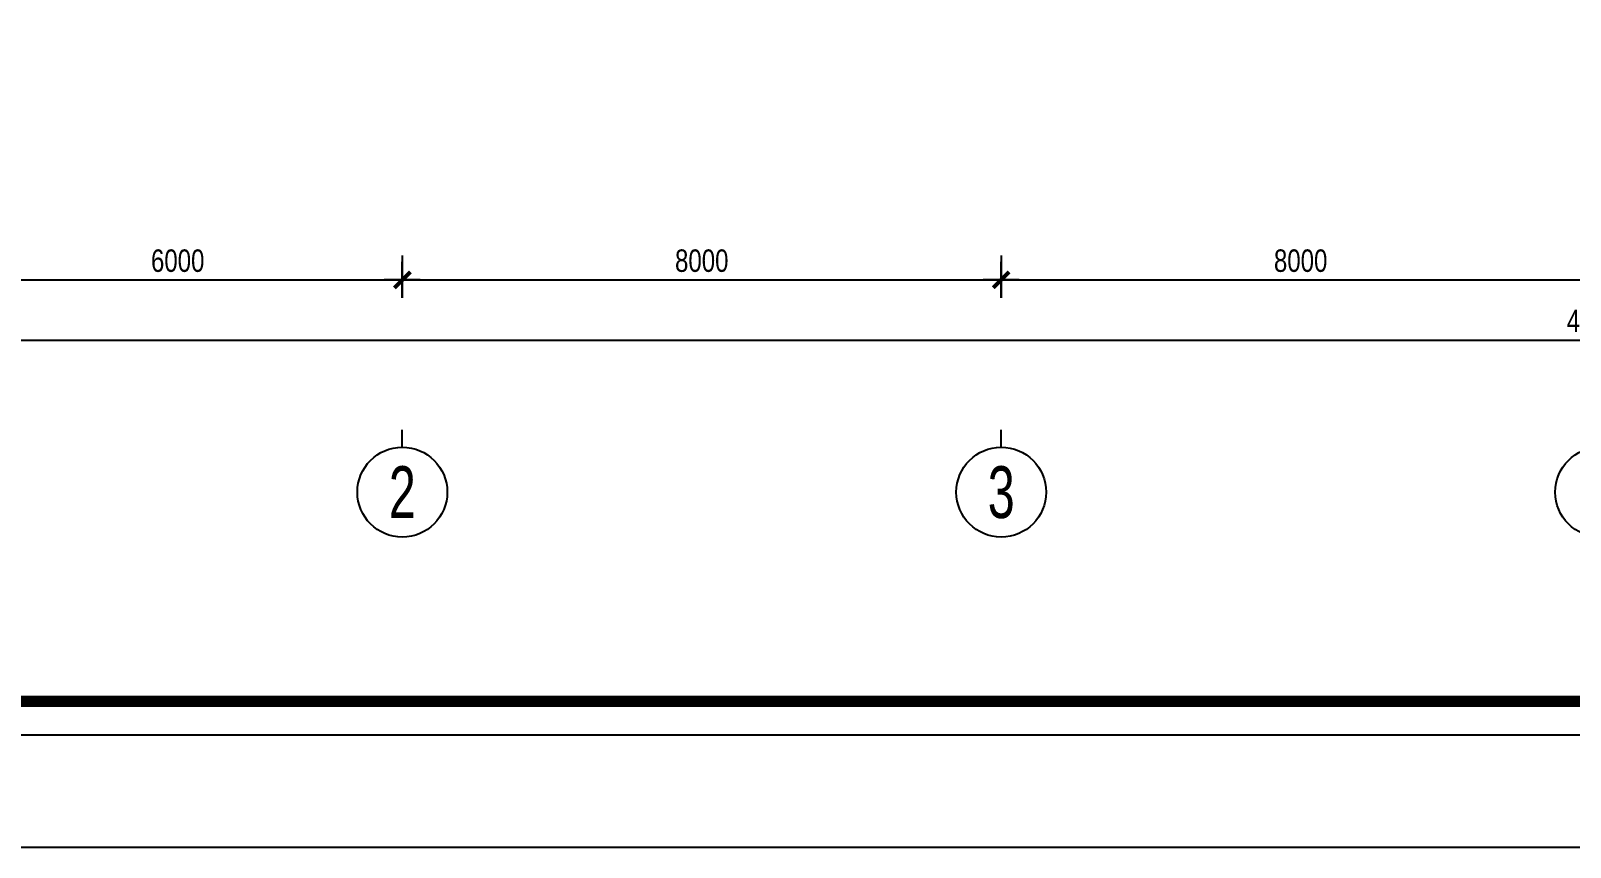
# Model space of a CAD drawing. Header units: metres. Extents: x 352651 to 1421851, y -87441 to -24441.
# Drawn here: x 460016 to 480578, y -87441 to -76531 of the extents above; entities that cross this region are included whole.
import ezdxf
from ezdxf.enums import TextEntityAlignment as Align

# ---------------------------------------------------------------- set-up
doc = ezdxf.new("R2010")
doc.units = ezdxf.units.M
doc.header["$LTSCALE"] = 300
doc.header["$MEASUREMENT"] = 0
doc.header["$PDMODE"] = 2
doc.linetypes.add('DASHED2', pattern=[0.375, 0.25, -0.125])
doc.layers.get('0').update_dxf_attribs({"linetype": 'CONTINUOUS'})
doc.layers.get('Defpoints').update_dxf_attribs({"linetype": 'CONTINUOUS'})
for name, color, linetype in [('0-TEXT', 7, 'CONTINUOUS'), ('0-THAY', 7, 'CONTINUOUS'), ('DIM', 1, 'CONTINUOUS'), ('HATCH', 145, 'CONTINUOUS'), ('TEXT', 4, 'CONTINUOUS'), ('THAY', 9, 'CONTINUOUS'), ('TUONG', 7, 'CONTINUOUS')]:
    doc.layers.add(name, color=color, linetype=linetype)
doc.styles.add('CHUKICHTHUOC', font='vnshx.shx', dxfattribs={"width": 0.8, "height": 300, "bigfont": '@extfont2.shx'})
doc.styles.add('CHUTENTRUC', font='VnAvantH.TTF', dxfattribs={"width": 0.8})
doc.dimstyles.new('150', dxfattribs={"dimscale": 150, "dimtxt": 2, "dimasz": 0.1, "dimexe": 1, "dimexo": 0, "dimgap": 0.7, "dimtad": 1, "dimdec": 0, "dimzin": 0, "dimdsep": 46, "dimtxsty": 'CHUKICHTHUOC', "dimblk": 'ARR', "dimcen": 0, "dimdle": 1, "dimclrd": 3, "dimclre": 3, "dimclrt": 3, "dimadec": 0, "dimazin": 0, "dimtfac": 1, "dimtdec": 0, "dimtix": 1, "dimtmove": 2, "dimatfit": 3, "dimldrblk": 'ARR', "dimfxl": 1, "dimtolj": 1, "dimtzin": 0, "dimarcsym": 0})

# ---------------------------------------------------------------- blocks, each defined once
blk = doc.blocks.new('ARR')
at = {"color": 1}
for p, q in [((0, -16), (0, 16)), ((-16, 0), (16, 0))]:
    blk.add_line(p, q, dxfattribs=at)
at = {"color": 3, "const_width": 3.6}
blk.add_lwpolyline([(-7.1, -7.1), (7.1, 7.1)], dxfattribs=at)
blk = doc.blocks.new('*D19')
at = {"layer": 'Defpoints', "color": 0, "ltscale": 1.5, "transparency": 16777216}
for p in [(464978, -79532), (472978, -79532), (472978, -79860)]:
    blk.add_point(p, dxfattribs=at)
at = {"layer": 'DIM', "color": 3, "lineweight": -2, "ltscale": 1.5, "transparency": 16777216}
for p, q in [((464978, -79532), (464978, -80010)), ((472978, -79532), (472978, -80010)), ((464993, -79860), (472963, -79860))]:
    blk.add_line(p, q, dxfattribs=at)
at = {"layer": 'DIM', "color": 3, "lineweight": -2, "ltscale": 1.5, "transparency": 16777216, "xscale": 15, "yscale": 15, "zscale": 15, "rotation": 180}
blk.add_blockref('ARR', (464978, -79860), dxfattribs=at)
at = {"layer": 'DIM', "color": 3, "lineweight": -2, "ltscale": 1.5, "transparency": 16777216, "xscale": 15, "yscale": 15, "zscale": 15}
blk.add_blockref('ARR', (472978, -79860), dxfattribs=at)
at = {"layer": 'DIM', "color": 3, "ltscale": 1.5, "transparency": 16777216, "insert": (468978, -79605), "char_height": 300, "attachment_point": 5, "style": 'CHUKICHTHUOC'}
blk.add_mtext('\\A1;8000', dxfattribs=at)
blk = doc.blocks.new('*D20')
at = {"layer": 'Defpoints', "color": 0, "ltscale": 1.5, "transparency": 16777216}
for p in [(472978, -79532), (480978, -79532), (480978, -79860)]:
    blk.add_point(p, dxfattribs=at)
at = {"layer": 'DIM', "color": 3, "lineweight": -2, "ltscale": 1.5, "transparency": 16777216}
for p, q in [((472978, -79532), (472978, -80010)), ((480978, -79532), (480978, -80010)), ((472993, -79860), (480963, -79860))]:
    blk.add_line(p, q, dxfattribs=at)
at = {"layer": 'DIM', "color": 3, "lineweight": -2, "ltscale": 1.5, "transparency": 16777216, "xscale": 15, "yscale": 15, "zscale": 15, "rotation": 180}
blk.add_blockref('ARR', (472978, -79860), dxfattribs=at)
at = {"layer": 'DIM', "color": 3, "lineweight": -2, "ltscale": 1.5, "transparency": 16777216, "xscale": 15, "yscale": 15, "zscale": 15}
blk.add_blockref('ARR', (480978, -79860), dxfattribs=at)
at = {"layer": 'DIM', "color": 3, "ltscale": 1.5, "transparency": 16777216, "insert": (476978, -79605), "char_height": 300, "attachment_point": 5, "style": 'CHUKICHTHUOC'}
blk.add_mtext('\\A1;8000', dxfattribs=at)
blk = doc.blocks.new('*D24')
at = {"layer": 'Defpoints', "color": 0, "ltscale": 1.5, "transparency": 16777216}
for p in [(458978, -78396), (502978, -78396), (502978, -80664)]:
    blk.add_point(p, dxfattribs=at)
at = {"layer": 'DIM', "color": 3, "lineweight": -2, "ltscale": 1.5, "transparency": 16777216}
for p, q in [((458978, -78396), (458978, -80814)), ((502978, -78396), (502978, -80814)), ((458993, -80664), (502963, -80664))]:
    blk.add_line(p, q, dxfattribs=at)
at = {"layer": 'DIM', "color": 3, "lineweight": -2, "ltscale": 1.5, "transparency": 16777216, "xscale": 15, "yscale": 15, "zscale": 15, "rotation": 180}
blk.add_blockref('ARR', (458978, -80664), dxfattribs=at)
at = {"layer": 'DIM', "color": 3, "lineweight": -2, "ltscale": 1.5, "transparency": 16777216, "xscale": 15, "yscale": 15, "zscale": 15}
blk.add_blockref('ARR', (502978, -80664), dxfattribs=at)
at = {"layer": 'DIM', "color": 3, "ltscale": 1.5, "transparency": 16777216, "insert": (480978, -80409), "char_height": 300, "attachment_point": 5, "style": 'CHUKICHTHUOC'}
blk.add_mtext('\\A1;44000', dxfattribs=at)
blk = doc.blocks.new('*D29')
at = {"layer": 'Defpoints', "color": 0, "ltscale": 1.5, "transparency": 16777216}
for p in [(458978, -79532), (464978, -79532), (464978, -79860)]:
    blk.add_point(p, dxfattribs=at)
at = {"layer": 'DIM', "color": 3, "lineweight": -2, "ltscale": 1.5, "transparency": 16777216}
for p, q in [((458978, -79532), (458978, -80010)), ((464978, -79532), (464978, -80010)), ((458993, -79860), (464963, -79860))]:
    blk.add_line(p, q, dxfattribs=at)
at = {"layer": 'DIM', "color": 3, "lineweight": -2, "ltscale": 1.5, "transparency": 16777216, "xscale": 15, "yscale": 15, "zscale": 15, "rotation": 180}
blk.add_blockref('ARR', (458978, -79860), dxfattribs=at)
at = {"layer": 'DIM', "color": 3, "lineweight": -2, "ltscale": 1.5, "transparency": 16777216, "xscale": 15, "yscale": 15, "zscale": 15}
blk.add_blockref('ARR', (464978, -79860), dxfattribs=at)
at = {"layer": 'DIM', "color": 3, "ltscale": 1.5, "transparency": 16777216, "insert": (461978, -79605), "char_height": 300, "attachment_point": 5, "style": 'CHUKICHTHUOC'}
blk.add_mtext('\\A1;6000', dxfattribs=at)
blk = doc.blocks.new('TENTRUC')
at = {"layer": '0-THAY'}
blk.add_line((0, -1.4), (0, -0.4), dxfattribs=at)
blk.add_circle((0, -4), 2.6, dxfattribs=at)
at = {"layer": '0-TEXT', "style": 'CHUTENTRUC', "width": 0.7}
blk.add_attdef('E5', text='', height=3, dxfattribs=at).set_placement((0, -4), align=Align.MIDDLE_CENTER)

msp = doc.modelspace()

# ---------------------------------------------------------------- linework, layer by layer
for const_width in [150, 51.9]:
    msp.add_lwpolyline([(446700.9, -85490.5), (528900.9, -85490.5), (528900.9, -26390.5), (446700.9, -26390.5)], close=True, dxfattribs=dict(const_width=const_width))
at = {"layer": 'Defpoints', "linetype": 'DASHED2'}
msp.add_lwpolyline([(441750.9, -87440.5), (530850.9, -87440.5), (530850.9, -24440.5), (441750.9, -24440.5)], close=True, dxfattribs=at)
msp.add_lwpolyline([(441750.9, -87440.5), (530850.9, -87440.5), (530850.9, -24440.5), (441750.9, -24440.5)], close=True, dxfattribs=at)
at = {"layer": 'HATCH', "linetype": 'ByBlock'}
msp.add_lwpolyline([(446250.9, -85940.5), (529350.9, -85940.5), (529350.9, -25940.5), (446250.9, -25940.5)], close=True, dxfattribs=at)
at = {"layer": 'THAY', "linetype": 'ByBlock'}
msp.add_lwpolyline([(446250.9, -85940.5), (529350.9, -85940.5), (529350.9, -25940.5), (446250.9, -25940.5)], close=True, dxfattribs=at)
at = {"layer": 'TUONG'}
msp.add_lwpolyline([(441750.9, -87440.5), (530850.9, -87440.5), (530850.9, -24440.5), (441750.9, -24440.5)], close=True, dxfattribs=at)

# ---------------------------------------------------------------- block references
at = {"layer": 'TEXT', "xscale": 230.7692307693651, "yscale": 230.7692307692487, "zscale": 230.7692307692666}
for p, values in [((464978.4, -81772.6), {'E5': '2'}), ((472978.4, -81772.6), {'E5': '3'}), ((480978.4, -81772.6), {'E5': '4'})]:
    msp.add_blockref('TENTRUC', p, dxfattribs=at).add_auto_attribs(values)

# ---------------------------------------------------------------- dimensions: what is measured, and where the dimension line sits
at = {"layer": 'DIM'}
for base, p1, p2, picture, middle in [((502978.4, -80663.8), (458978.4, -78395.6), (502978.4, -78395.6), '*D24', (480978.4, -80408.8)), ((464978.4, -79860.2), (458978.4, -79532.5), (464978.4, -79532.5), '*D29', (461978.4, -79605.2)), ((472978.4, -79860.2), (464978.4, -79532.5), (472978.4, -79532.5), '*D19', (468978.4, -79605.2)), ((480978.4, -79860.2), (472978.4, -79532.5), (480978.4, -79532.5), '*D20', (476978.4, -79605.2))]:
    dim = msp.add_linear_dim(base=base, p1=p1, p2=p2, dimstyle='150', dxfattribs=at)
    dim.commit()
    dim.dimension.update_dxf_attribs({"geometry": picture, "text_midpoint": middle})

doc.saveas('drawing.dxf')
